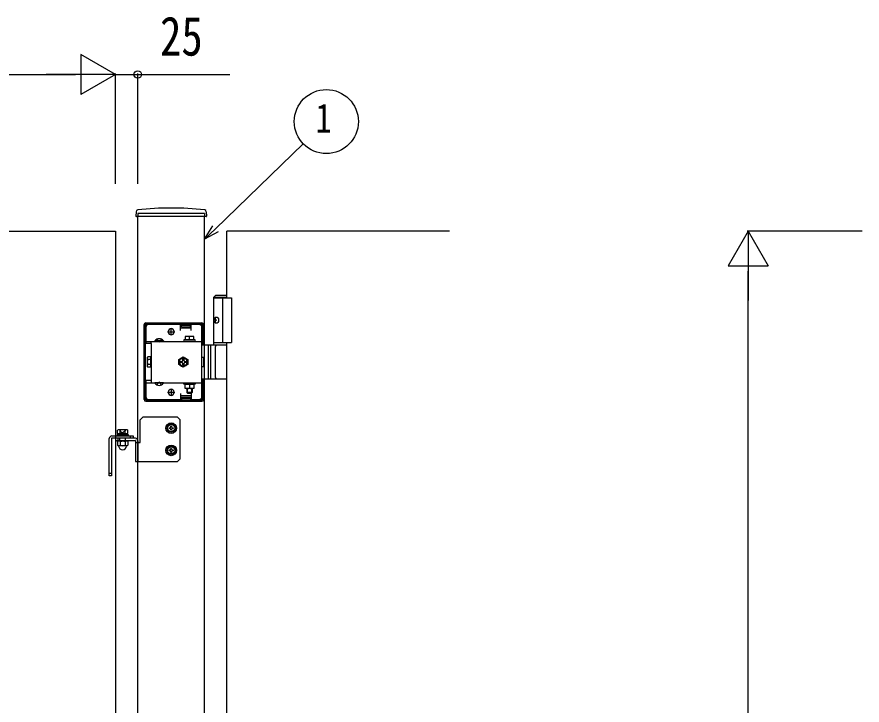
# Model space of a CAD drawing. Units: millimetres, scale not verified. Extents: x -4205 to 4205, y -2970 to 2970.
# Drawn here: x 874 to 1823, y 567 to 1340 of the extents above; entities that cross this region are included whole.
import ezdxf
from ezdxf.enums import TextEntityAlignment as Align

# ---------------------------------------------------------------- set-up
doc = ezdxf.new("R2010")
doc.units = ezdxf.units.MM
doc.header["$LTSCALE"] = 20
doc.layers.add('0-3_YKK_A1', color=4, linetype='Continuous')
doc.layers.add('0-4_YKK_D', color=6, linetype='Continuous')
doc.styles.add('ＭＳ ゴシック', font='')
doc.styles.get('ＭＳ ゴシック').set_extended_font_data('MS Gothic')

msp = doc.modelspace()

# ---------------------------------------------------------------- linework, layer by layer
at = {"layer": '0-3_YKK_A1'}
for p, q in [((1008.16, 1120.9), (1007.9, 1116.03)), ((1086.85, 1120.9), (1087.1, 1116.03)), ((1086.6, 1115.5), (1008.4, 1115.5)), ((1010, -181), (1010, 1115.5)), ((1085, 1119), (1085, 1115.5)), ((1085, -181), (1085, 1115.5)), ((1360, 1099), (1110, 1099)), ((1110, 1024), (1110, 1099)), ((1097.5, 1027), (1095.5, 1025)), ((1095.5, 971), (1095.5, 1025)), ((1095.5, 1025), (1110, 1025)), ((1097.5, 1027), (1110, 1027)), ((1105, 1024), (1105, 974)), ((1096.8, 1001.1), (1096.2, 1001.1)), ((1096.8, 996.9), (1096.2, 996.9)), ((1097.82, 999.42), (1097.22, 999.42)), ((1097.82, 998.58), (1097.22, 998.58)), ((1017, 910), (1017, 994)), ((1018.5, 910), (1018.5, 994)), ((1019, 996), (1082, 996)), ((1019, 994.5), (1082, 994.5)), ((1019, 991), (1019, 972.7)), ((1058, 994), (1022, 994)), ((1047.5, 982), (1047.5, 990)), ((1058, 987.5), (1058, 994)), ((1070, 993), (1058, 993)), ((1070, 990), (1058, 990)), ((1059, 991.5), (1059, 994.5)), ((1059, 991.5), (1069, 991.5)), ((1069, 991.5), (1069, 994.5)), ((1070, 987.5), (1070, 994)), ((1079, 994), (1070, 994)), ((1073.5, 994.5), (1073.5, 996)), ((1081.5, 994.5), (1081.5, 996)), ((1082, 913), (1082, 991)), ((1082.5, 971), (1082.5, 994)), ((1084, 971), (1084, 994)), ((1031.65, 977.7), (1032.86, 975.23)), ((1036.35, 977.7), (1035.15, 975.23)), ((1043.5, 986), (1051.5, 986)), ((1044.25, 985.75), (1044.25, 986.25)), ((1050.75, 985.75), (1050.75, 986.25)), ((1063, 980.8), (1063, 976.8)), ((1073, 980.8), (1063, 980.8)), ((1068, 976.8), (1068, 980.37)), ((1073, 976.8), (1073, 980.8)), ((1019, 975.2), (1082, 975.2)), ((1025, 972.7), (1019, 972.7)), ((1025, 972.7), (1025, 975.2)), ((1025, 972.7), (1025, 931.3)), ((1029.25, 975.71), (1029.25, 975.2)), ((1038.75, 975.71), (1029.25, 975.71)), ((1038.75, 975.2), (1029.25, 975.2)), ((1032.86, 975.23), (1034, 974.62)), ((1035.15, 975.23), (1034, 974.62)), ((1038.75, 975.71), (1038.75, 975.2)), ((1061.75, 976.8), (1061.75, 975.2)), ((1074.25, 976.8), (1061.75, 976.8)), ((1061.75, 975.2), (1074.25, 975.2)), ((1063, 976.8), (1073, 976.8)), ((1074.25, 975.2), (1074.25, 976.8)), ((1085, 971), (1082, 971)), ((1082.5, 972.7), (1084, 972.7)), ((1110, 971), (1085, 971)), ((1089, 971), (1089, 933)), ((1091.5, 971), (1091.5, 933)), ((1095.5, 974), (1115, 974)), ((1097.19, 934.5), (1097.19, 969.5)), ((1110, 24), (1110, 974)), ((1020.7, 957), (1021.15, 957.77)), ((1020.7, 957), (1020.7, 947)), ((1024.7, 957.77), (1021.15, 957.77)), ((1024.7, 954.89), (1021.15, 954.89)), ((1024.7, 949.11), (1021.15, 949.11)), ((1024.7, 946.23), (1024.7, 957.77)), ((1024.7, 955.9), (1025, 955.9)), ((1024.7, 948.1), (1024.7, 955.9)), ((1056, 954.89), (1061, 957.77)), ((1056, 949.11), (1056, 954.89)), ((1061, 946.23), (1056, 949.11)), ((1057.85, 952.6), (1059.09, 952.6)), ((1057.85, 951.4), (1057.85, 952.6)), ((1059.09, 951.4), (1057.85, 951.4)), ((1060.4, 953.91), (1060.4, 955.15)), ((1060.4, 955.15), (1061.6, 955.15)), ((1061, 957.77), (1066, 954.89)), ((1066, 949.11), (1061, 946.23)), ((1061.6, 955.15), (1061.6, 953.91)), ((1061.6, 950.09), (1061.6, 948.85)), ((1064.15, 951.4), (1062.92, 951.4)), ((1066, 954.89), (1066, 949.11)), ((1020.7, 947), (1021.15, 946.23)), ((1024.7, 946.23), (1021.15, 946.23)), ((1024.7, 948.1), (1025, 948.1)), ((1025, 931.3), (1019, 931.3)), ((1019, 931.3), (1019, 913)), ((1025, 931.3), (1025, 928.8)), ((1082, 933), (1085, 933)), ((1082.5, 910), (1082.5, 933)), ((1082.5, 931.3), (1084, 931.3)), ((1084, 910), (1084, 933)), ((1085, 933), (1110, 933)), ((1019, 928.8), (1082, 928.8)), ((1038.75, 928.8), (1029.25, 928.8)), ((1029.25, 928.29), (1029.25, 928.8)), ((1038.75, 928.29), (1029.25, 928.29)), ((1031.65, 926.3), (1032.86, 928.77)), ((1032.86, 928.77), (1034, 929.38)), ((1035.15, 928.77), (1034, 929.38)), ((1036.35, 926.3), (1035.15, 928.77)), ((1038.75, 928.29), (1038.75, 928.8)), ((1047.5, 922), (1047.5, 914)), ((1061.75, 928.8), (1074.25, 928.8)), ((1061.75, 927.2), (1061.75, 928.8)), ((1074.25, 927.2), (1061.75, 927.2)), ((1063, 922.2), (1063, 927.2)), ((1063, 927.2), (1073, 927.2)), ((1073, 922.2), (1063, 922.2)), ((1064.8, 928.8), (1064.8, 927.2)), ((1065, 922.2), (1065, 917.8)), ((1065.54, 922.2), (1065.54, 917.26)), ((1068, 927.2), (1068, 922.63)), ((1070.46, 922.2), (1070.46, 917.26)), ((1071, 922.2), (1071, 917.8)), ((1071.2, 928.8), (1071.2, 927.2)), ((1073, 927.2), (1073, 922.2)), ((1074.25, 928.8), (1074.25, 927.2)), ((1043.5, 918), (1051.5, 918)), ((1044.25, 918.25), (1044.25, 917.75)), ((1050.75, 918.25), (1050.75, 917.75)), ((1058, 916.5), (1058, 910)), ((1070, 914), (1058, 914)), ((1070, 911), (1058, 911)), ((1059, 912.5), (1059, 909.5)), ((1059, 912.5), (1069, 912.5)), ((1065, 917.8), (1066, 916.8)), ((1071, 917.8), (1065, 917.8)), ((1070, 916.8), (1066, 916.8)), ((1069, 912.5), (1069, 909.5)), ((1071, 917.8), (1070, 916.8)), ((1070, 916.5), (1070, 910)), ((1019, 909.5), (1082, 909.5)), ((1019, 908), (1082, 908)), ((1022, 910), (1058, 910)), ((1070, 910), (1079, 910)), ((1073.5, 908), (1073.5, 909.5)), ((1081.5, 908), (1081.5, 909.5)), ((1015.5, 890.25), (1012.5, 887.25)), ((1012.5, 861.45), (1012.5, 887.25)), ((1054.5, 890.25), (1015.5, 890.25)), ((1054.5, 890.25), (1057.5, 887.25)), ((1057.5, 843.25), (1057.5, 887.25)), ((988, 875.8), (987.23, 875.35)), ((987.23, 871.8), (987.23, 875.35)), ((998, 875.8), (988, 875.8)), ((990.12, 871.8), (990.12, 875.35)), ((995.89, 871.8), (995.89, 875.35)), ((998, 875.8), (998.78, 875.35)), ((978, 824), (978, 866)), ((980.5, 866), (980.5, 824)), ((1007, 866.5), (985, 866.5)), ((985, 866.5), (985, 864)), ((985, 864), (1007, 864)), ((986.75, 870.6), (999.25, 870.6)), ((986.75, 870.6), (986.75, 869)), ((986.75, 869), (999.25, 869)), ((987.43, 870.6), (987.43, 871.8)), ((988, 864), (988, 866.5)), ((989.75, 864), (989.75, 866.5)), ((989.75, 864), (989.75, 863)), ((996.25, 864), (996.25, 866.5)), ((996.25, 864), (996.25, 863)), ((998.58, 870.6), (998.58, 871.8)), ((999.25, 870.6), (999.25, 869)), ((1002, 866.5), (1002, 869)), ((1005, 869), (1005, 866.5)), ((1007.5, 863.5), (1007.5, 840.25)), ((1010, 863.5), (1010, 861.45)), ((987.23, 862.55), (988, 863)), ((998, 863), (988, 863)), ((990.12, 862.55), (990.12, 858.45)), ((995.89, 862.55), (995.89, 858.45)), ((998.78, 862.55), (998, 863)), ((1010, 861.45), (1010, 840.25)), ((1054.5, 840.25), (1057.5, 843.25)), ((978, 827), (980.5, 827)), ((980.5, 824), (978, 824))]:
    msp.add_line(p, q, dxfattribs=at)
for points in [[(1085, 1119), (1010, 1119), (1010, 1115.5)], [(1095.5, 1024), (1115, 1024), (1115, 974)], [(1096.09, 1000.26), (1096.06, 1000.1), (1096.02, 999.94), (1095.95, 999.79), (1095.87, 999.67), (1095.78, 999.56), (1095.72, 999.51)], [(1095.72, 998.49), (1095.78, 998.44), (1095.87, 998.33), (1095.95, 998.21), (1096.02, 998.06), (1096.06, 997.9), (1096.09, 997.74)], [(1097.22, 999.42), (1097.11, 999.44), (1097, 999.48), (1096.9, 999.56), (1096.81, 999.67), (1096.75, 999.79), (1096.7, 999.94), (1096.68, 1000.1), (1096.69, 1000.26)], [(1096.69, 997.74), (1096.68, 997.9), (1096.7, 998.06), (1096.75, 998.21), (1096.81, 998.33), (1096.9, 998.44), (1097, 998.52), (1097.11, 998.56), (1097.22, 998.58)], [(1061.6, 948.85), (1060.4, 948.85), (1060.4, 950.09)], [(1062.92, 952.6), (1064.15, 952.6), (1064.15, 951.4)], [(1082, 946.9), (1084, 946.9), (1084, 957.1), (1082, 957.1)], [(987.23, 871.8), (998.78, 871.8), (998.78, 875.35)], [(989.95, 875.8), (991.1, 873.44), (993, 872.43)], [(996.05, 875.8), (994.9, 873.44), (993, 872.43)], [(1046.18, 877.31), (1045.25, 877.31), (1045.25, 878.19), (1046.18, 878.19)], [(1047.06, 879.07), (1047.06, 880), (1047.94, 880), (1047.94, 879.07)], [(1047.94, 876.43), (1047.94, 875.5), (1047.06, 875.5), (1047.06, 876.43)], [(1048.82, 878.19), (1049.75, 878.19), (1049.75, 877.31), (1048.82, 877.31)], [(981, 869), (985, 869), (1005, 869)], [(1005, 866.5), (985, 866.5), (981, 866.5)], [(987.23, 862.55), (987.23, 858.45), (988, 858)], [(998.78, 862.55), (998.78, 858.45), (998, 858), (988, 858)], [(1007.5, 861.45), (1010, 861.45), (1012.5, 861.45)], [(1047.06, 854.07), (1047.06, 855), (1047.94, 855), (1047.94, 854.07)], [(1046.18, 852.31), (1045.25, 852.31), (1045.25, 853.19), (1046.18, 853.19)], [(1047.94, 851.43), (1047.94, 850.5), (1047.06, 850.5), (1047.06, 851.43)], [(1048.82, 853.19), (1049.75, 853.19), (1049.75, 852.31), (1048.82, 852.31)], [(1007.5, 840.25), (1010, 840.25), (1054.5, 840.25)]]:
    msp.add_lwpolyline(points, dxfattribs=at)
for points in [[(585, 1099), (985, 1099), (985, -101), (585, -101)], [(1047.5, 873.13), (1043.5, 875.44), (1043.5, 880.06), (1047.5, 882.37), (1051.5, 880.06), (1051.5, 875.44)], [(999.5, 864), (999.5, 863), (986.5, 863), (986.5, 864)], [(1047.5, 848.13), (1043.5, 850.44), (1043.5, 855.06), (1047.5, 857.37), (1051.5, 855.06), (1051.5, 850.44)]]:
    msp.add_lwpolyline(points, close=True, dxfattribs=at)
for centre, radius in [((1047.5, 877.75), 6), ((1047.5, 877.75), 4.7), ((1047.5, 877.75), 4), ((1047.5, 852.75), 6), ((1047.5, 852.75), 4.7), ((1047.5, 852.75), 4)]:
    msp.add_circle(centre, radius, dxfattribs=at)
for centre, radius, start, end in [((1010.16, 1120.8), 2, 96.74435, 177), ((1047.5, 805), 320, 83.25565, 96.74435), ((1084.85, 1120.8), 2, 3, 83.25565), ((1008.4, 1116), 0.5, 177, 270), ((1086.6, 1116), 0.5, 270, 3), ((1019, 994), 2, 90, 180), ((1019, 994), 0.5, 90, 180), ((1022, 991), 3, 90, 180), ((1047.5, 986.25), 3.25, 0, 180), ((1079, 991), 3, 0, 90), ((1082, 994), 2, 0, 90), ((1082, 994), 0.5, 0, 90), ((1034, 972.43), 5.77, 34.65097, 145.34903), ((1047.5, 985.75), 3.25, 180, 0), ((1065.5, 973.37), 7.43, 70.34714, 109.65286), ((1070.5, 973.37), 7.43, 70.34714, 109.65286), ((1098.69, 969.5), 1.5, 90, 180), ((1023.26, 956.33), 2.56, 145.61575, 214.38425), ((1023.26, 947.67), 2.56, 145.61575, 214.38425), ((1030.26, 952), 9.55, 162.41205, 197.58795), ((1061, 952), 5, 103.11701, 349.84078), ((1061, 952), 4.3, 96.72822, 356.22957), ((1059.09, 953.91), 1.31, 270, 0), ((1059.09, 950.09), 1.31, 0, 90), ((1061, 952), 5, 349.84078, 103.11701), ((1061, 952), 4.3, 356.22957, 96.72822), ((1062.92, 953.91), 1.31, 180, 270), ((1062.92, 950.09), 1.31, 90, 180), ((1098.69, 934.5), 1.5, 180, 270), ((1034, 931.57), 5.77, 214.65097, 325.34903), ((1047.5, 918.25), 3.25, 0, 180), ((1065.5, 929.63), 7.43, 250.34714, 289.65286), ((1070.5, 929.63), 7.43, 250.34714, 289.65286), ((1022, 913), 3, 180, 270), ((1047.5, 917.75), 3.25, 180, 0), ((1079, 913), 3, 270, 0), ((1019, 910), 2, 180, 270), ((1019, 910), 0.5, 180, 270), ((1082, 910), 0.5, 270, 0), ((1082, 910), 2, 270, 0), ((988.67, 873.24), 2.56, 55.61575, 124.38425), ((993, 866.25), 9.55, 72.41205, 107.58795), ((997.33, 873.24), 2.56, 55.61575, 124.38425), ((1046.18, 879.07), 0.88, 270, 0), ((1046.18, 876.43), 0.88, 0, 90), ((1048.82, 879.07), 0.88, 180, 270), ((1048.82, 876.43), 0.88, 90, 180), ((981, 866), 3, 90, 180), ((981, 866), 0.5, 90, 180), ((1007, 863.5), 3, 80.40956, 89.9991), ((1007, 863.5), 0.5, 359.9991, 90), ((1007, 863.5), 3, 359.99909, 80.40956), ((988.67, 860.44), 2.56, 55.61575, 124.38425), ((988.67, 860.56), 2.56, 235.61575, 304.38425), ((988.03, 857.5), 0.5, 5.73917, 90), ((993, 858), 4.5, 185.73917, 354.26083), ((993, 853.45), 9.55, 72.41205, 107.58795), ((993, 867.55), 9.55, 252.41205, 287.58795), ((997.33, 860.44), 2.56, 55.61575, 124.38425), ((997.33, 860.56), 2.56, 235.61575, 304.38425), ((997.98, 857.5), 0.5, 90, 174.26083), ((1046.18, 854.07), 0.88, 270, 0), ((1048.82, 854.07), 0.88, 180, 270), ((1046.18, 851.43), 0.88, 0, 90), ((1048.82, 851.43), 0.88, 90, 180)]:
    msp.add_arc(centre, radius, start, end, dxfattribs=at)
msp.add_ellipse((1098.16, 999), major_axis=(0, -3.5), ratio=0.707107, dxfattribs=at)
for centre, start_param, end_param in [((1102.39, 999), 1.335292, 1.430335), ((1102.39, 999), 1.711258, 1.806301), ((1102.99, 999), 1.335292, 1.430335), ((1102.99, 999), 1.711258, 1.806301), ((1104.17, 999), 1.524113, 1.61748)]:
    msp.add_ellipse(centre, major_axis=(0, 9), ratio=0.707107, start_param=start_param, end_param=end_param, dxfattribs=at)
at = {"layer": '0-4_YKK_D'}
for p, q in [((985, 1275), (946.03, 1297.5)), ((946.03, 1297.5), (946.03, 1252.5)), ((630, 1275), (940, 1275)), ((985, 1275), (907.06, 1275)), ((985, 1275), (946.03, 1252.5)), ((985, 1152.05), (985, 1276)), ((985, 1152.05), (985, 1276)), ((1010, 1152.05), (1010, 1276)), ((1695.02, 1099), (1672.52, 1060.03)), ((1822.92, 1099), (1694.02, 1099)), ((1695.02, 1099), (1717.52, 1060.03)), ((1695.02, 1099), (1695.02, 1021.06)), ((1672.52, 1060.03), (1717.52, 1060.03)), ((1695.02, -56), (1695.02, 1054))]:
    msp.add_line(p, q, dxfattribs=at)
for points in [[(985, 1275), (1010, 1275), (1113.4, 1275)], [(1085, 1089.86), (1097.22, 1101.69), (1195.73, 1197.05)], [(1100.39, 1098.42), (1085, 1089.86), (1094.05, 1104.96)]]:
    msp.add_lwpolyline(points, dxfattribs=at)
for centre, radius in [((1010, 1275), 4.25), ((1221.59, 1222.09), 36)]:
    msp.add_circle(centre, radius, dxfattribs=at)

# ---------------------------------------------------------------- texts
at = {"layer": '0-4_YKK_D', "style": 'ＭＳ ゴシック', "width": 0.8}
for s, height, p in [('25', 43.99, (1035, 1283)), ('1', 32.99, (1209.59, 1199.59))]:
    msp.add_text(s, height=height, dxfattribs=at).set_placement(p, align=Align.BOTTOM_LEFT)

doc.saveas('drawing.dxf')
